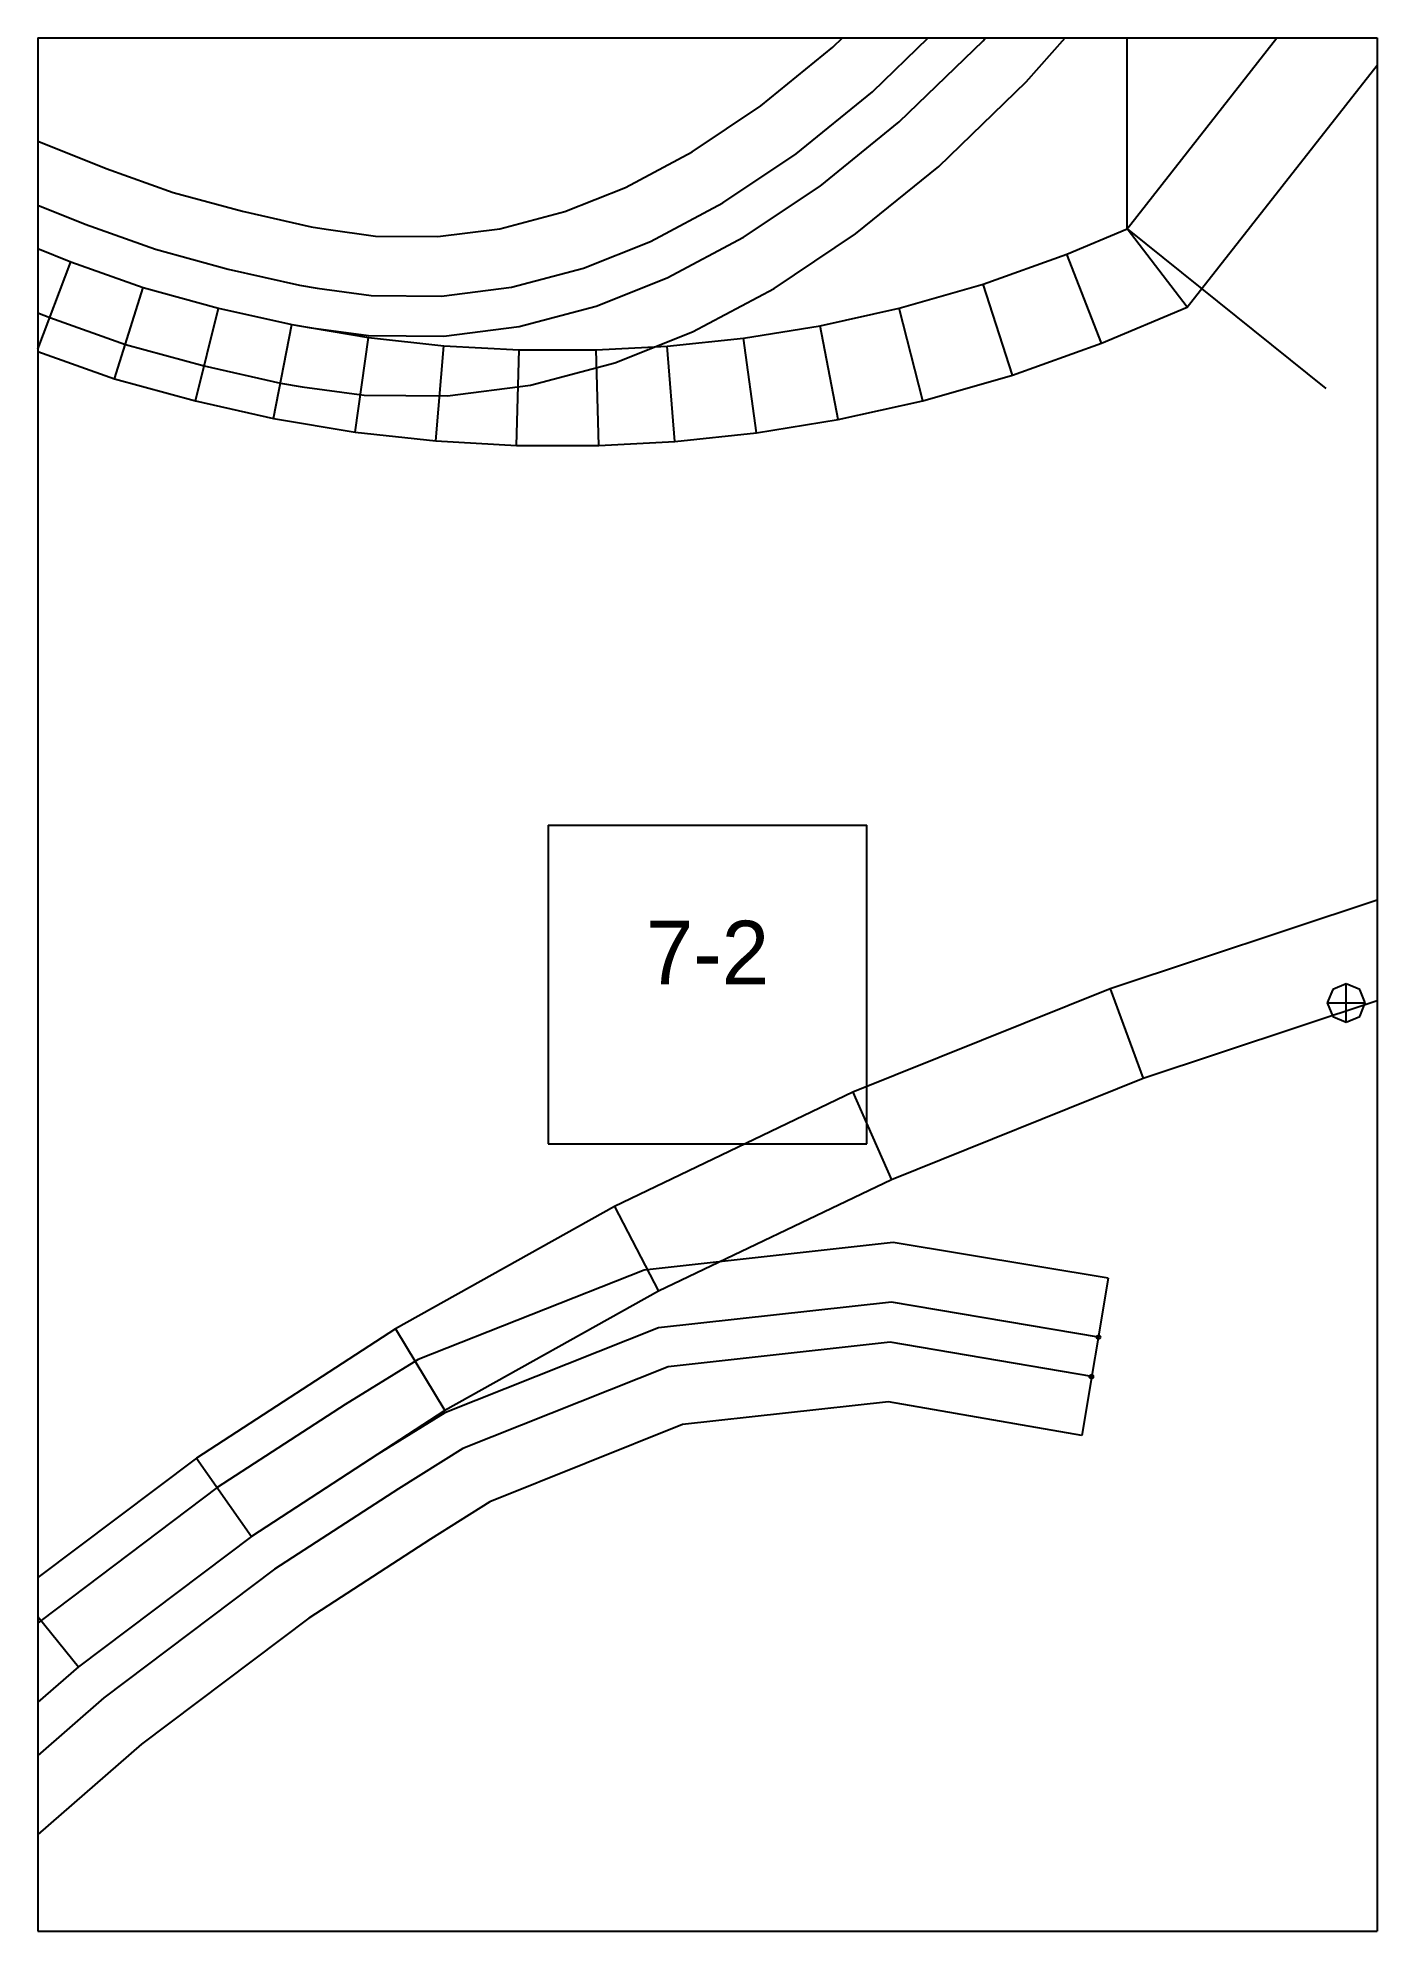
# Paper-space layout 'Plan 7-2' of a CAD drawing. Header units: metres, sheet in millimetres. Extents: x 0 to 210, y 0 to 297.
# The model-space entities are those that its viewports show. They can reach past a viewport. Long polylines and large blocks are cut down to what shows.
import ezdxf
from ezdxf.enums import TextEntityAlignment as Align

# ---------------------------------------------------------------- set-up
doc = ezdxf.new("R2010")
doc.units = ezdxf.units.M
for name, color, linetype in [('default', 7, 'Continuous'), ('mcircles', 7, 'Continuous'), ('TEXTLAYER', 7, 'Continuous'), ('VIEWPORTS', 7, 'Continuous')]:
    doc.layers.add(name, color=color, linetype=linetype)

msp = doc.modelspace()

# ---------------------------------------------------------------- linework, layer by layer
at = {"color": 9}
for p, q in [((210, -1485), (210, -1782)), ((210, -1485), (210, -1782)), ((420, -1485), (420, -1782)), ((420, -1485), (420, -1782)), ((0, -1782), (210, -1782)), ((0, -1782), (210, -1782)), ((210, -1782), (420, -1782)), ((210, -1782), (210, -2079)), ((210, -1782), (420, -1782)), ((210, -1782), (210, -2079)), ((420, -1782), (630, -1782)), ((420, -1782), (420, -2079)), ((420, -1782), (630, -1782)), ((420, -1782), (420, -2079)), ((290, -1905.5), (340, -1905.5)), ((290, -1905.5), (290, -1955.5)), ((340, -1955.5), (340, -1905.5)), ((290, -1955.5), (340, -1955.5)), ((0, -2079), (210, -2079)), ((0, -2079), (210, -2079)), ((210, -2079), (420, -2079)), ((210, -2079), (210, -2376)), ((210, -2079), (420, -2079)), ((210, -2079), (210, -2376)), ((420, -2079), (630, -2079)), ((420, -2079), (420, -2376)), ((420, -2079), (630, -2079)), ((420, -2079), (420, -2376))]:
    msp.add_line(p, q, dxfattribs=at)
at = {"layer": 'default', "color": 7, "linetype": 'Continuous'}
for p, q in [((380.8, -1811.94), (628.72, -1495.79)), ((390.21, -1824.25), (629.55, -1519.04)), ((380.8, -1811.94), (380.8, -1730.33)), ((358.2, -1782.45), (371.36, -1767.62)), ((334.66, -1783.46), (346.9, -1771.62)), ((364.96, -1788.92), (378.53, -1773.61)), ((340.87, -1790.45), (353.66, -1778.09)), ((323.35, -1792.67), (334.66, -1783.46)), ((345.05, -1795.16), (358.2, -1782.45)), ((328.91, -1800.18), (340.87, -1790.45)), ((351.26, -1802.16), (364.96, -1788.92)), ((199.81, -1793.59), (210.13, -1798.25)), ((312.62, -1799.87), (323.35, -1792.67)), ((332.66, -1805.25), (345.05, -1795.16)), ((210.13, -1798.25), (220.72, -1802.49)), ((220.72, -1802.49), (231.22, -1806.25)), ((302.13, -1805.45), (312.62, -1799.87)), ((317.43, -1807.89), (328.91, -1800.18)), ((338.22, -1812.76), (351.26, -1802.16)), ((292.64, -1809.23), (302.13, -1805.45)), ((320.67, -1813.29), (332.66, -1805.25)), ((206.46, -1806.85), (217.41, -1811.24)), ((231.22, -1806.25), (242.11, -1809.21)), ((306.06, -1813.94), (317.43, -1807.89)), ((217.41, -1811.24), (228.42, -1815.17)), ((242.11, -1809.21), (252.83, -1811.62)), ((252.83, -1811.62), (255.2, -1812.01)), ((282.46, -1811.94), (292.64, -1809.23)), ((203.99, -1812.65), (215.18, -1817.13)), ((203.99, -1812.65), (215.18, -1817.13)), ((255.2, -1812.01), (262.95, -1813.1)), ((262.95, -1813.1), (272.73, -1813.18)), ((272.73, -1813.18), (282.46, -1811.94)), ((295.57, -1818.11), (306.06, -1813.94)), ((308.7, -1819.65), (320.67, -1813.29)), ((325.47, -1821.31), (338.22, -1812.76)), ((371.36, -1815.91), (380.8, -1811.94)), ((380.8, -1811.94), (411.98, -1837)), ((390.21, -1824.25), (380.8, -1811.94)), ((209.87, -1831.16), (215.18, -1817.13)), ((215.18, -1817.13), (226.53, -1821.18)), ((215.18, -1817.13), (226.53, -1821.18)), ((228.42, -1815.17), (239.86, -1818.29)), ((358.2, -1820.62), (371.36, -1815.91)), ((376.8, -1829.89), (371.36, -1815.91)), ((239.86, -1818.29), (251.04, -1820.79)), ((284.26, -1821.12), (295.57, -1818.11)), ((297.55, -1824.09), (308.7, -1819.65)), ((200.33, -1821.25), (211.87, -1825.87)), ((222.03, -1835.49), (226.53, -1821.18)), ((226.53, -1821.18), (238.34, -1824.4)), ((226.53, -1821.18), (238.34, -1824.4)), ((251.04, -1820.79), (253.8, -1821.25)), ((253.8, -1821.25), (262.28, -1822.42)), ((262.28, -1822.42), (273.29, -1822.52)), ((273.29, -1822.52), (284.26, -1821.12)), ((312.63, -1828.14), (325.47, -1821.31)), ((345.05, -1824.39), (358.2, -1820.62)), ((362.8, -1834.9), (358.2, -1820.62)), ((198.11, -1826.45), (209.87, -1831.16)), ((211.87, -1825.87), (223.72, -1830.1)), ((234.73, -1838.96), (238.34, -1824.4)), ((238.34, -1824.4), (249.83, -1826.97)), ((238.34, -1824.4), (249.83, -1826.97)), ((285.47, -1827.3), (297.55, -1824.09)), ((332.66, -1827.15), (345.05, -1824.39)), ((348.75, -1838.93), (345.05, -1824.39)), ((376.8, -1829.89), (390.21, -1824.25)), ((246.95, -1841.7), (249.83, -1826.97)), ((249.83, -1826.97), (261.82, -1828.98)), ((249.83, -1826.97), (252.85, -1827.48)), ((252.85, -1827.48), (261.82, -1828.71)), ((259.76, -1843.84), (261.82, -1828.98)), ((261.82, -1828.71), (273.66, -1828.81)), ((261.82, -1828.98), (273.66, -1830.3)), ((273.66, -1828.81), (285.47, -1827.3)), ((300.49, -1832.97), (312.63, -1828.14)), ((308.7, -1830.38), (320.67, -1829.11)), ((320.67, -1829.11), (332.66, -1827.15)), ((322.67, -1843.97), (320.67, -1829.11)), ((335.5, -1841.88), (332.66, -1827.15)), ((209.87, -1831.16), (222.03, -1835.49)), ((223.72, -1830.1), (236.09, -1833.47)), ((272.41, -1845.24), (273.66, -1830.3)), ((273.66, -1830.3), (285.47, -1830.96)), ((285.05, -1845.95), (285.47, -1830.96)), ((285.47, -1830.96), (297.55, -1830.96)), ((297.55, -1830.96), (308.7, -1830.38)), ((297.94, -1845.95), (297.55, -1830.96)), ((309.89, -1845.33), (308.7, -1830.38)), ((362.8, -1834.9), (376.8, -1829.89)), ((236.09, -1833.47), (248.03, -1836.15)), ((287.27, -1836.48), (300.49, -1832.97)), ((348.75, -1838.93), (362.8, -1834.9)), ((222.03, -1835.49), (234.73, -1838.96)), ((248.03, -1836.15), (251.45, -1836.72)), ((251.45, -1836.72), (261.15, -1838.03)), ((261.15, -1838.03), (274.21, -1838.14)), ((274.21, -1838.14), (287.27, -1836.48)), ((234.73, -1838.96), (246.95, -1841.7)), ((335.5, -1841.88), (348.75, -1838.93)), ((246.95, -1841.7), (259.76, -1843.84)), ((259.76, -1843.84), (272.41, -1845.24)), ((309.89, -1845.33), (322.67, -1843.97)), ((322.67, -1843.97), (335.5, -1841.88)), ((272.41, -1845.24), (285.05, -1845.95)), ((285.05, -1845.95), (297.94, -1845.95)), ((297.94, -1845.95), (309.89, -1845.33)), ((467.36, -1904.51), (421.38, -1916.79)), ((421.38, -1916.79), (378.16, -1931.18)), ((421.38, -1916.79), (425.69, -1931.15)), ((415.15, -1930.4), (413.03, -1931.28)), ((417.27, -1931.28), (415.15, -1930.4)), ((415.15, -1936.4), (415.15, -1930.4)), ((378.16, -1931.18), (337.8, -1947.41)), ((378.16, -1931.18), (383.33, -1945.26)), ((425.69, -1931.15), (383.33, -1945.26)), ((413.03, -1931.28), (412.15, -1933.4)), ((412.15, -1933.4), (413.03, -1935.52)), ((412.15, -1933.4), (418.15, -1933.4)), ((418.15, -1933.4), (417.27, -1931.28)), ((417.27, -1935.52), (418.15, -1933.4)), ((413.03, -1935.52), (415.15, -1936.4)), ((415.15, -1936.4), (417.27, -1935.52)), ((383.33, -1945.26), (343.84, -1961.15)), ((337.8, -1947.41), (300.41, -1965.3)), ((337.8, -1947.41), (343.84, -1961.15)), ((343.84, -1961.15), (307.31, -1978.62)), ((300.41, -1965.3), (266.07, -1984.51)), ((300.41, -1965.3), (307.31, -1978.62)), ((344.1, -1970.97), (305.05, -1975.29)), ((377.85, -1976.58), (344.1, -1970.97)), ((305.05, -1975.29), (269.62, -1989.33)), ((377.85, -1976.58), (373.69, -2001.23)), ((307.31, -1978.62), (273.82, -1997.35)), ((343.84, -1980.32), (307.31, -1984.36)), ((376.29, -1985.8), (343.84, -1980.32)), ((266.07, -1984.51), (234.87, -2004.8)), ((266.07, -1984.51), (273.82, -1997.35)), ((307.31, -1984.36), (273.82, -1997.68)), ((343.66, -1986.62), (308.83, -1990.47)), ((375.24, -1992.01), (343.66, -1986.62)), ((269.62, -1989.33), (258.16, -1996.38)), ((308.83, -1990.47), (276.66, -2003.31)), ((258.16, -1996.38), (238.12, -2009.42)), ((273.82, -1997.35), (243.48, -2017.08)), ((273.82, -1997.68), (263.17, -2004.28)), ((343.39, -1995.96), (311.1, -1999.54)), ((373.69, -2001.23), (343.39, -1995.96)), ((311.1, -1999.54), (280.86, -2011.66)), ((263.17, -2004.28), (243.48, -2017.08)), ((276.66, -2003.31), (266.54, -2009.6)), ((234.87, -2004.8), (206.92, -2025.87)), ((234.87, -2004.8), (243.48, -2017.08)), ((238.12, -2009.42), (210.49, -2030.26)), ((266.54, -2009.6), (247.1, -2022.24)), ((280.86, -2011.66), (271.55, -2017.49)), ((243.48, -2017.08), (216.38, -2037.52)), ((243.48, -2017.08), (216.38, -2037.52)), ((271.55, -2017.49), (252.47, -2029.89)), ((247.1, -2022.24), (220.35, -2042.41)), ((206.92, -2025.87), (216.38, -2037.52)), ((210.49, -2030.26), (186.21, -2051.48)), ((252.47, -2029.89), (226.25, -2049.66)), ((216.38, -2037.52), (192.63, -2058.28)), ((216.38, -2037.52), (192.63, -2058.28)), ((220.35, -2042.41), (196.95, -2062.86)), ((226.25, -2049.66), (203.37, -2069.66))]:
    msp.add_line(p, q, dxfattribs=at)
at = {"layer": 'mcircles', "color": 7, "linetype": 'Continuous'}
for centre in [(376.3, -1985.82), (375.2, -1992.02)]:
    msp.add_circle(centre, 0.3, dxfattribs=at)

# ---------------------------------------------------------------- texts
at = {"layer": 'TEXTLAYER', "color": 1}
msp.add_text('7-2', height=10, dxfattribs=at).set_placement((315, -1930.5), align=Align.CENTER)

psp = doc.layouts.new('Plan 7-2')

# ---------------------------------------------------------------- viewports
at = {"layer": 'VIEWPORTS'}
psp.add_viewport(center=(105, 148.5), size=(210, 297), view_center_point=(315, -1930.5), view_height=297, dxfattribs=at)

doc.saveas('drawing.dxf')
